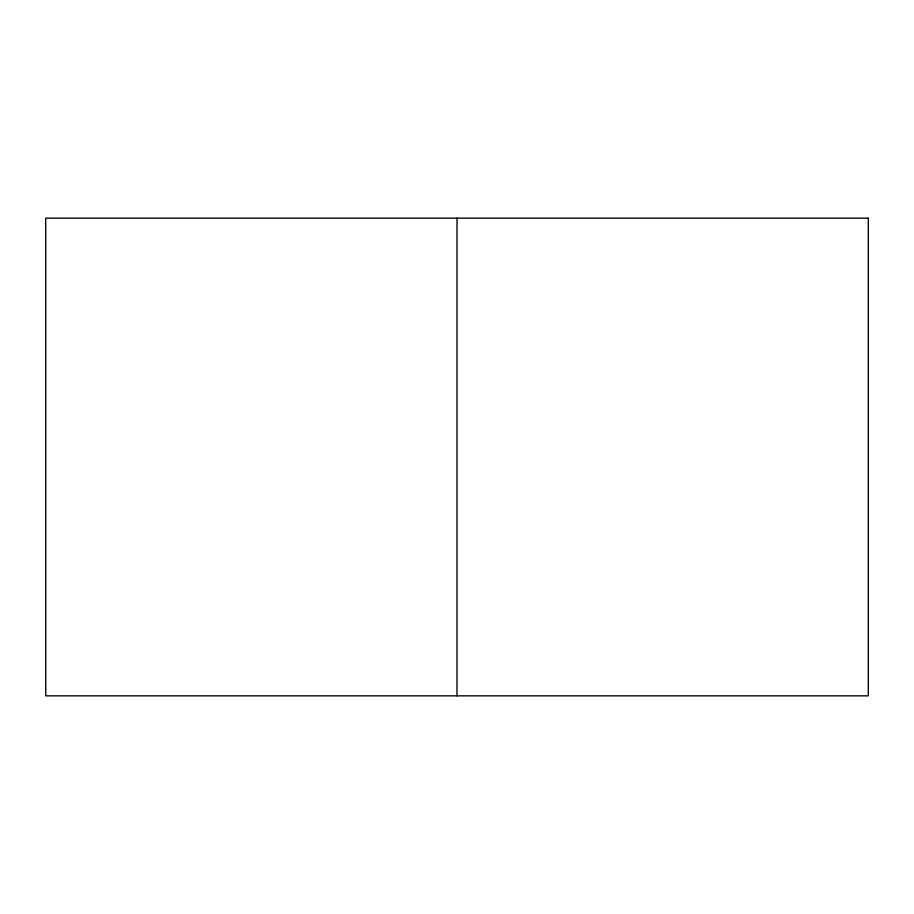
<?xml version="1.0" encoding="UTF-8"?>
<svg xmlns="http://www.w3.org/2000/svg" width="914" height="914" viewBox="0 0 914 914"><rect width="100%" height="100%" fill="white"/><g stroke="black" fill="none" stroke-linecap="round" stroke-linejoin="round"><path stroke-width="1.37" d="M457 218.16L457 695.84M868.3 218.16L45.7 218.16L45.7 695.84L868.3 695.84L868.3 218.16"/></g></svg>
